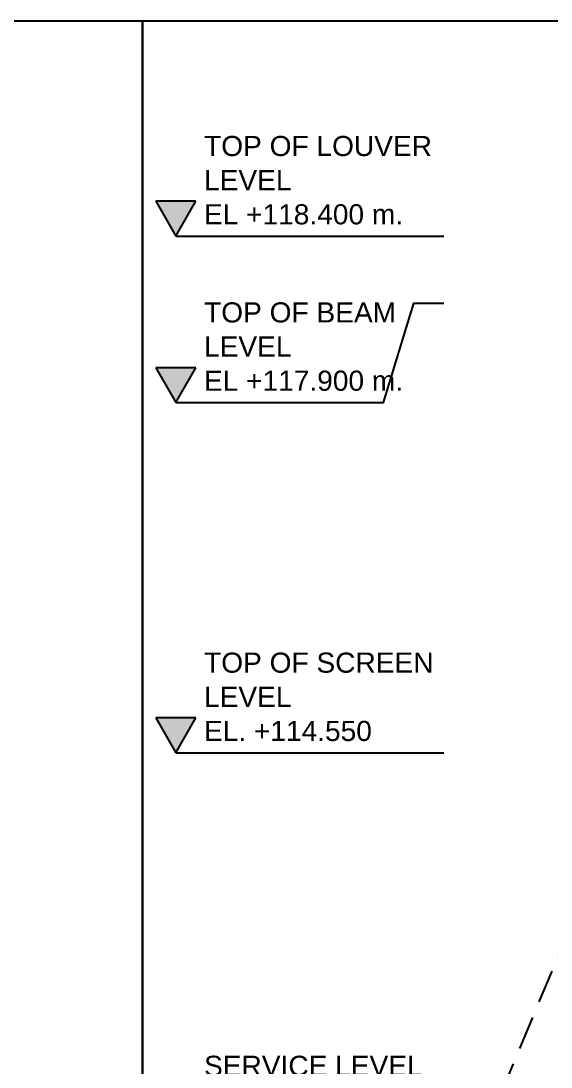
# Model space of a CAD drawing. Header units: millimetres. Extents: x 3774 to 718460, y -768339 to 192544.
# Drawn here: x 382001 to 385955, y -721659 to -713864 of the extents above; entities that cross this region are included whole.
import ezdxf

# ---------------------------------------------------------------- set-up
doc = ezdxf.new("R2010")
doc.units = ezdxf.units.MM
doc.linetypes.add('HIDDEN', pattern=[0.375, 0.25, -0.125])
for name, color, linetype in [('000 - 0_SYM_DWG_GRIDLINE_MAIN_COLOR_251', 7, 'Continuous'), ('000 - 0_SYM_DWG_LEVEL_MAIN_COLOR_2', 7, 'Continuous'), ('000 - 0_SYM_DWG_LEVEL_TEXT', 7, 'Continuous'), ('DIM', 7, 'Continuous')]:
    doc.layers.add(name, color=color, linetype=linetype)
doc.styles.add('Arial_1', font='arial.ttf', dxfattribs={"height": 125})

# ---------------------------------------------------------------- blocks, each defined once
blk = doc.blocks.new('W-1-PP19-ST-ENT2_20260406-084955_STANDARD_PAPER_BLOCK')
at = {"layer": 'DIM', "color": 7}
blk.add_lwpolyline([(775, 0), (0, 0), (0, 443.999987), (775, 443.999987)], close=True, dxfattribs=at)
blk = doc.blocks.new('*U5900')
at = {"layer": '000 - 0_SYM_DWG_LEVEL_MAIN_COLOR_2'}
blk.add_hatch(color=7, dxfattribs=at).paths.add_polyline_path([(-167.01, 5.18), (-170, 0), (-172.99, 5.18)])
at = {"layer": '000 - 0_SYM_DWG_GRIDLINE_MAIN_COLOR_251', "color": 7}
blk.add_lwpolyline([(-170, 0), (-139, 0), (-134.5, 0), (-130, 0)], dxfattribs=at)
at = {"layer": '000 - 0_SYM_DWG_LEVEL_MAIN_COLOR_2', "color": 7, "lineweight": 25}
for p, q in [((-167.01, 5.18), (-172.99, 5.18)), ((-172.99, 5.18), (-170, 0)), ((-170, 0), (-167.01, 5.18))]:
    blk.add_line(p, q, dxfattribs=at)
at = {"layer": '000 - 0_SYM_DWG_LEVEL_TEXT', "color": 7, "style": 'Arial_1'}
for tag, p in [('LV_NAME_1', (-165.78, 11.92)), ('LV_NAME_2', (-165.79, 6.83)), ('LV_NAME_3', (-165.8, 1.74))]:
    blk.add_attdef(tag, p, '', height=3, dxfattribs=at)
blk = doc.blocks.new('*U8514')
at = {"layer": '000 - 0_SYM_DWG_LEVEL_MAIN_COLOR_2'}
blk.add_hatch(color=7, dxfattribs=at).paths.add_polyline_path([(-167.01, -9.63), (-170, -14.81), (-172.99, -9.63)])
at = {"layer": '000 - 0_SYM_DWG_GRIDLINE_MAIN_COLOR_251', "color": 7}
blk.add_lwpolyline([(-170, -14.81), (-139, -14.81), (-134.5, 0), (-130, 0)], dxfattribs=at)
at = {"layer": '000 - 0_SYM_DWG_LEVEL_MAIN_COLOR_2', "color": 7, "lineweight": 25}
for p, q in [((-167.01, -9.63), (-172.99, -9.63)), ((-172.99, -9.63), (-170, -14.81)), ((-170, -14.81), (-167.01, -9.63))]:
    blk.add_line(p, q, dxfattribs=at)
at = {"layer": '000 - 0_SYM_DWG_LEVEL_TEXT', "color": 7, "style": 'Arial_1'}
for tag, p in [('LV_NAME_1', (-165.78, -2.88)), ('LV_NAME_2', (-165.79, -7.97)), ('LV_NAME_3', (-165.8, -13.06))]:
    blk.add_attdef(tag, p, '', height=3, dxfattribs=at)
blk = doc.blocks.new('*U5899')
at = {"layer": '000 - 0_SYM_DWG_LEVEL_MAIN_COLOR_2'}
blk.add_hatch(color=7, dxfattribs=at).paths.add_polyline_path([(-167.01, 5.18), (-170, 0), (-172.99, 5.18)])
at = {"layer": '000 - 0_SYM_DWG_GRIDLINE_MAIN_COLOR_251', "color": 7}
blk.add_lwpolyline([(-170, 0), (-139, 0), (-134.5, 0), (-130, 0)], dxfattribs=at)
at = {"layer": '000 - 0_SYM_DWG_LEVEL_MAIN_COLOR_2', "color": 7, "lineweight": 25}
for p, q in [((-167.01, 5.18), (-172.99, 5.18)), ((-172.99, 5.18), (-170, 0)), ((-170, 0), (-167.01, 5.18))]:
    blk.add_line(p, q, dxfattribs=at)
at = {"layer": '000 - 0_SYM_DWG_LEVEL_TEXT', "color": 7, "style": 'Arial_1'}
for tag, p in [('LV_NAME_1', (-165.78, 11.92)), ('LV_NAME_2', (-165.79, 6.83)), ('LV_NAME_3', (-165.8, 1.74))]:
    blk.add_attdef(tag, p, '', height=3, dxfattribs=at)
blk = doc.blocks.new('W-1-PP19-SE-ENT3_20260407-104913_PP19_ENT3_ELE1_DIMS_1')
at = {"color": 7, "xscale": 50, "yscale": 50, "zscale": 50}
for name, p, values in [('*U5899', (-22800, 118400), {'LV_NAME_1': 'TOP OF LOUVER', 'LV_NAME_2': 'LEVEL', 'LV_NAME_3': 'EL +118.400 m.'}), ('*U8514', (-22800, 117900), {'LV_NAME_1': 'TOP OF BEAM', 'LV_NAME_2': 'LEVEL', 'LV_NAME_3': 'EL +117.900 m.'}), ('*U5900', (-22800, 114550), {'LV_NAME_1': 'TOP OF SCREEN ', 'LV_NAME_2': 'LEVEL', 'LV_NAME_3': 'EL. +114.550'})]:
    blk.add_blockref(name, p, dxfattribs=at).add_auto_attribs(values)
at = {"color": 7}
ref = blk.add_blockref('*U5900', (-22800, 111800), dxfattribs=dict(at, xscale=50, yscale=50, zscale=50))
ref.add_attrib('LV_NAME_2', 'SERVICE LEVEL', (-31089.3, 112141.7), dxfattribs={"layer": '000 - 0_SYM_DWG_LEVEL_TEXT', "color": 7, "height": 150, "style": 'Arial_1'})

msp = doc.modelspace()

# ---------------------------------------------------------------- linework, layer by layer
at = {"layer": 'Defpoints', "color": 7, "linetype": 'HIDDEN', "ltscale": 1000}
msp.add_line((378180.541, -739502.489), (386646.105, -719316.64), dxfattribs=at)

# ---------------------------------------------------------------- block references
at = {"color": 7}
msp.add_blockref('W-1-PP19-SE-ENT3_20260407-104913_PP19_ENT3_ELE1_DIMS_1', (414456.105, -833866.64), dxfattribs=at)
at = {"layer": 'DIM', "color": 7, "xscale": 50, "yscale": 50, "zscale": 50}
for p in [(344156.649, -736063.653), (382906.649, -736063.653)]:
    msp.add_blockref('W-1-PP19-ST-ENT2_20260406-084955_STANDARD_PAPER_BLOCK', p, dxfattribs=at)

doc.saveas('drawing.dxf')
